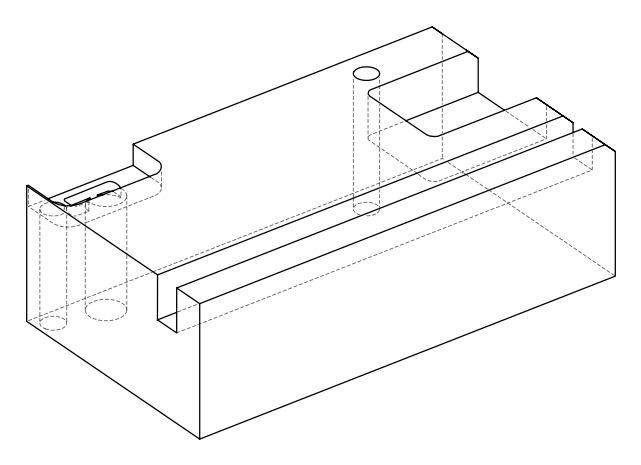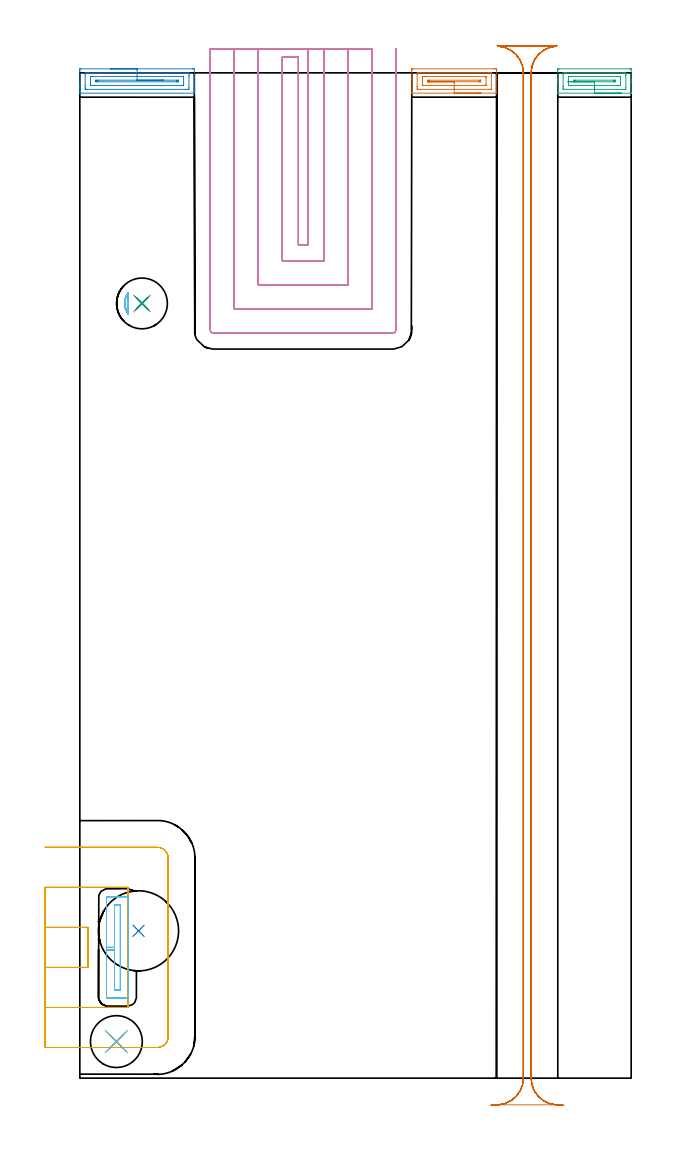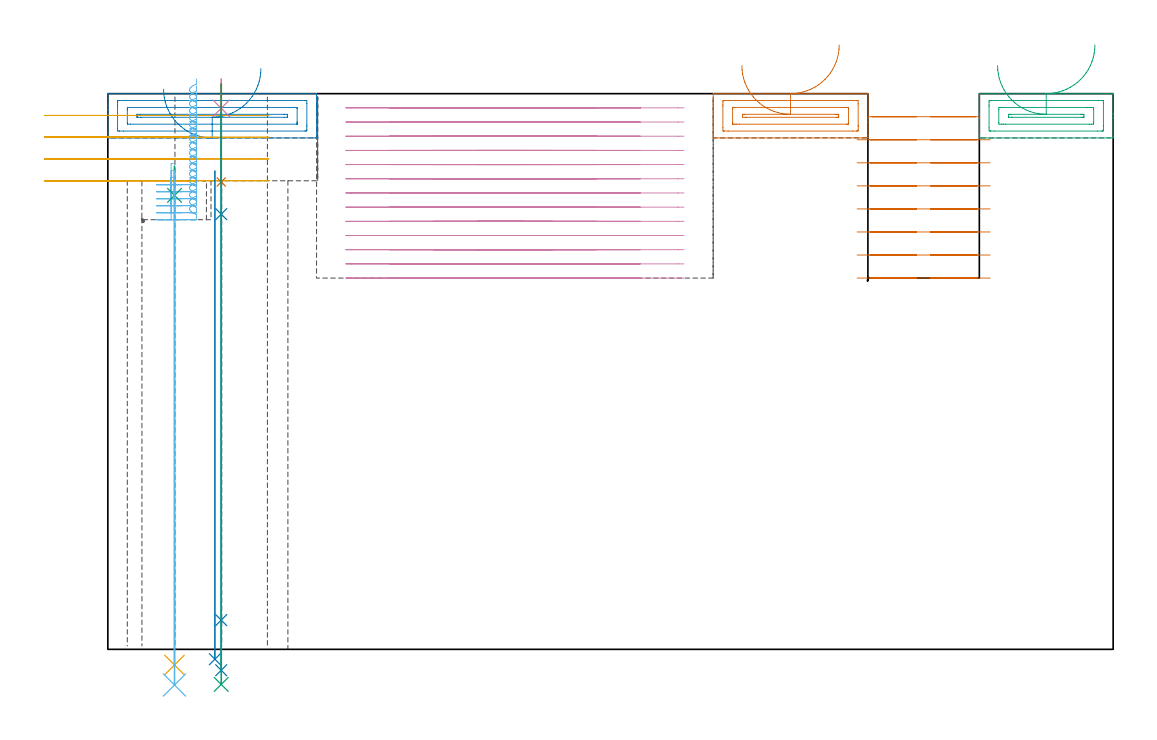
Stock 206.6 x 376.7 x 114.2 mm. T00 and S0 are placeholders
(PLAN: 15 operations, 11 tool changes, 63.4 min)
(1 AREA_MILL | FG_CHAMFER_SURFACE | UGT0205_001 | 1.19 min | 1773 mm3)
(2 AREA_MILL_1 | FG_CHAMFER_SURFACE_1 | UGT0205_001 | 1.55 min | 2005 mm3)
(3 AREA_MILL_2 | FG_CHAMFER_SURFACE_2 | UGT0205_001 | 1.06 min | 1366 mm3)
(4 MILL_SLOT | SLOT_PARTIAL_RECTANGULAR | NXT0201_011 | Follow Part, ap 3, ae 75% | 34.95 min | 318418 mm3)
(5 MILL_SLOT_1 | SLOT_PARTIAL_RECTANGULAR_1 | UGT0201_094 | Follow Part, ap 5, ae 75% | 4.15 min | 71792 mm3)
(6 MILL_SLOT_2 | SLOT_PARTIAL_RECTANGULAR_2 | UGT0201_014 | Follow Part, ap 1.5, ae 75% | 4.37 min | 7155 mm3)
(7 MILL_RECTANGULAR_SLOT | SLOT_RECTANGULAR | UGT0201_094 | Follow Part, ap 5, ae 75% | 13.62 min | 326506 mm3)
(8 INDEXABLE_INSERT_DRILL_THROUGH_HOLE_FROM_SOLID | STEP1HOLE | NXT0302_031 | 0.41 min | 65394 mm3)
(9 SPOT_DRILL | STEP1HOLE_1 | NXT0321_9005460120000 | 0.05 min | 195 mm3)
(10 SPOT_DRILL_1 | STEP1HOLE_2 | NXT0321_9005460120000 | 0.05 min | 109 mm3)
(11 DRILL_THROUGH_HOLE_INTO_CENTER | STEP1HOLE_1 | NXT0301_065 | 0.41 min | 6521 mm3)
(12 DRILL_TO_ENLARGE_THROUGH_HOLE | STEP1HOLE_1 | UGT0301_261 | 0.43 min | 21721 mm3)
(13 DRILL_BLIND_HOLE_INTO_CENTER | STEP1HOLE_2 | NXT0301_092 | 0.08 min | 1237 mm3)
(14 GUN_DRILL_THROUGH_HOLE | STEP1HOLE_2 | UGT0307_009 | 0.59 min | 10710 mm3)
(15 DRILL_TO_ENLARGE_THROUGH_HOLE_1 | STEP1HOLE_2 | UGT0301_048 | 0.5 min | 18029 mm3)
(TOOL UGT0205_001 | Chamfer Mill 20 x 3 x 45 deg. | D20 FL50 Z2)
(TOOL NXT0201_011 | ENDMILL 12mm [2P460-1200-NA 1630] | D12 FL38 Z6)
(TOOL UGT0201_094 | End mill 20 mm | D20 FL38 Z4)
(TOOL UGT0201_014 | End mill 6 mm | D6 FL24 Z4)
(TOOL NXT0302_031 | Index. Insert Drill 30mm [880-D3000L32-05] | D30 PA176 FL150 Z2)
(TOOL NXT0321_9005460120000 | NC Spot Drill, 142deg, 12mm, Carbide, Uncoated | D12 PA142 FL30 Z2)
(TOOL NXT0301_065 | Carbide Drill 9.4mm [860.1-0940-075A1-MM 2214] | D9.4 PA140 FL98 Z2)
(TOOL UGT0301_261 | Twist Drill 19.4 mm | D19.4 PA118 FL140 Z2)
(TOOL NXT0301_092 | Carbide Drill 12.1mm [860.1-1210-061A1-MM 2214] | D12.1 PA140 FL77 Z2)
(TOOL UGT0307_009 | Gun Drill 12 mm | D12 PA130 FL24 Z1)
(TOOL UGT0301_048 | Twist Drill 19 mm | D19 PA118 FL135 Z2)
(OP 1 AREA_MILL)
G17 G21 G94 G90
T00 M6
G54
G17 G0 G90 X150.3 Y369.1 S1061 M3
G43 Z124.2 H0
G94 G1 X150.262 Z123.328 F250.
X150.148 Z122.463
X149.959 Z121.612
X149.697 Z120.78
X149.363 Z119.974
X148.96 Z119.2
X148.491 Z118.464
X147.96 Z117.772
X147.371 Z117.129
X146.728 Z116.54
X146.036 Z116.008
X145.3 Z115.54
X144.526 Z115.137
X143.72 Z114.803
X142.888 Z114.541
X142.036 Z114.352
X141.172 Z114.238
X140.3 Z114.2
X124.421
X124.41 Y369.105 Z114.195
X124.4 Y369.154 Z114.145
Y374.136 Z109.164
Y374.983 Z108.311
Y377.649 Z105.647
X124.404 Y378.076 Z105.219
X124.41 Y378.191 Z105.105
X124.525 Y378.198 Z105.098
X124.862 Y378.2 Z105.1
X155.192 Y378.199 Z105.101
X155.738 Y378.196 Z105.104
X156.194 Y378.191 Z105.105
X156.197 Y378.111 Z105.184
X156.2 Y377.649 Z105.647
Y374.983 Z108.311
Y374.136 Z109.164
X156.199 Y369.151 Z114.148
X156.19 Y369.105 Z114.195
X156.179 Y369.1 Z114.2
X140.3
Y370.514 Z112.786
X127.534
X126.65 Y370.516 Z112.784
X126.626 Y370.517 Z112.783
X126.41 Y370.54 Z112.76
X126.403 Y370.764 Z112.536
X126.4 Y371.429 Z111.871
Y371.656 Z111.644
X126.401 Y376.098 Z107.202
X126.41 Y376.76 Z106.54
X126.603 Y376.783 Z106.517
X126.626 Y376.784 Z106.516
X127.483 Y376.786 Z106.514
X153.066
X153.95 Y376.784 Z106.516
X153.974 Y376.783 Z106.517
X154.19 Y376.76 Z106.54
X154.197 Y376.535 Z106.765
X154.2 Y375.871 Z107.429
Y375.644 Z107.656
X154.199 Y371.202 Z112.098
X154.19 Y370.54 Z112.76
X153.997 Y370.517 Z112.783
X153.974 Y370.516 Z112.784
X153.117 Y370.514 Z112.786
X140.3
Y371.928 Z111.372
X128.775 Y371.929 Z111.371
X128.534 Y371.932 Z111.368
X128.438 Y371.935 Z111.365
X128.41 Y371.943 Z111.357
X128.406 Y371.991 Z111.309
X128.402 Y372.096 Z111.204
X128.4 Y372.307 Z110.993
Y374.973 Z108.327
X128.402 Y375.203 Z108.097
X128.406 Y375.312 Z107.988
X128.409 Y375.361 Z107.939
X128.501 Y375.364 Z107.936
X128.889 Y375.37 Z107.93
X129.273 Y375.371 Z107.929
X129.769 Y375.372 Z107.928
X151.825 Y375.371 Z107.929
X152.066 Y375.368 Z107.932
X152.162 Y375.365 Z107.935
X152.19 Y375.357 Z107.943
X152.194 Y375.309 Z107.991
X152.198 Y375.204 Z108.096
X152.2 Y374.992 Z108.308
Y372.327 Z110.973
X152.198 Y372.097 Z111.203
X152.194 Y371.988 Z111.312
X152.191 Y371.939 Z111.361
X152.098 Y371.935 Z111.365
X151.711 Y371.93 Z111.37
X151.327 Y371.929 Z111.371
X150.831 Y371.928 Z111.372
X140.3
Y373.343 Z109.957
X130.901
X130.615 Y373.345 Z109.955
X130.473 Y373.347 Z109.953
X130.411 Y373.349 Z109.951
X130.409 Y373.399 Z109.901
X130.402 Y373.845 Z109.455
X130.407 Y373.926 Z109.374
X130.409 Y373.946 Z109.354
X130.429 Y373.95 Z109.35
X131.037 Y373.956 Z109.344
X131.173 Y373.957 Z109.343
X149.699
X149.985 Y373.955 Z109.345
X150.127 Y373.953 Z109.347
X150.189 Y373.95 Z109.35
X150.191 Y373.901 Z109.399
X150.196 Y373.457 Z109.843
X150.19 Y373.381 Z109.919
X150.181 Y373.349 Z109.951
X150.148 Y373.348 Z109.952
X149.989 Y373.345 Z109.955
X149.669 Y373.343 Z109.957
X149.563
X140.3
X139.428 Z109.995
X138.563 Z110.109
X137.712 Z110.298
X136.88 Z110.56
X136.074 Z110.894
X135.3 Z111.297
X134.564 Z111.766
X133.872 Z112.297
X133.229 Z112.886
X132.64 Z113.529
X132.108 Z114.222
X131.64 Z114.957
X131.237 Z115.731
X130.903 Z116.537
X130.641 Z117.369
X130.452 Z118.221
X130.338 Z119.086
X130.3 Z119.957
G0 Z124.2
M5
M2
(OP 2 AREA_MILL_1)
G17 G21 G94 G90
T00 M6
G54
G17 G0 G90 X11.45 Y378.2 S1061 M3
G43 Z124.2 H0
Z115.1
G94 G1 X11.488 Z114.228 F250.
X11.602 Z113.364
X11.791 Z112.512
X12.053 Z111.68
X12.387 Z110.874
X12.79 Z110.1
X13.258 Z109.364
X13.79 Z108.672
X14.379 Z108.029
X15.022 Z107.44
X15.714 Z106.909
X16.45 Z106.44
X17.224 Z106.037
X18.03 Z105.703
X18.862 Z105.441
X19.714 Z105.252
X20.578 Z105.138
X21.45 Z105.1
X42.342
X42.684 Y378.195 Z105.102
X42.89 Y378.191 Z105.105
X42.9 Y377.98 Z105.317
Y373.206 Z110.088
Y372.543 Z110.754
Y372.317 Z110.98
Y371.655 Z111.642
Y371.429 Z111.868
Y370.976 Z112.323
Y370.104 Z113.195
Y369.38 Z113.918
Y369.127 Z114.164
X42.891 Y369.103 Z114.189
X42.787 Y369.1 Z114.2
X0.113
X0.01 Y369.103 Z114.189
X0.008 Y369.125 Z114.167
X0. Y369.38 Z113.918
Y370.104 Z113.195
Y370.976 Z112.323
Y371.429 Z111.868
Y371.655 Z111.643
Y372.317 Z110.98
Y372.543 Z110.754
Y373.206 Z110.088
Y377.091 Z106.205
X0.003 Y377.649 Z105.648
X0.007 Y378.191 Z105.105
X0.012 Y378.194 Z105.103
X0.558 Y378.2 Z105.1
X21.45
Y376.786 Z106.514
X40.539 Y376.785 Z106.515
X40.564 Y376.784 Z106.516
X40.89 Y376.76 Z106.54
X40.898 Y376.427 Z106.873
X40.9 Y375.871 Z107.429
Y375.536 Z107.764
X40.899 Y371.094 Z112.206
X40.89 Y370.54 Z112.76
X40.588 Y370.516 Z112.784
X40.564 Y370.515 Z112.785
X39.701 Y370.514 Z112.786
X2.361 Y370.515 Z112.785
X2.336 Y370.516 Z112.784
X2.01 Y370.54 Z112.76
X2.002 Y370.873 Z112.427
X2. Y371.429 Z111.871
Y371.764 Z111.536
X2.001 Y376.206 Z107.094
X2.01 Y376.76 Z106.54
X2.312 Y376.784 Z106.516
X2.336 Y376.785 Z106.515
X3.199 Y376.786 Z106.514
X21.45
Y375.372 Z107.929
X38.842 Y375.371
X38.875 Y375.368 Z107.932
X38.886 Y375.366 Z107.934
X38.891 Y375.324 Z107.976
X38.899 Y375.097 Z108.203
X38.9 Y374.983 Z108.317
Y374.869 Z108.431
X38.899 Y372.204 Z111.096
X38.891 Y372.09 Z111.21
X38.874 Y371.935 Z111.365
X38.786 Y371.933 Z111.367
X38.285 Y371.929 Z111.371
X4.058
X4.025 Y371.932 Z111.368
X4.014 Y371.934 Z111.366
X4.009 Y371.976 Z111.324
X4.001 Y372.203 Z111.097
X4. Y372.317 Z110.983
Y372.431 Z110.869
X4.001 Y375.096 Z108.204
X4.009 Y375.21 Z108.09
X4.026 Y375.365 Z107.935
X4.114 Y375.367 Z107.933
X4.615 Y375.371 Z107.929
X21.45 Y375.372
Y373.957 Z109.343
X36.257
X36.87 Y373.952 Z109.348
X36.885 Y373.951 Z109.349
X36.89 Y373.942 Z109.358
X36.895 Y373.902 Z109.398
X36.898 Y373.818 Z109.482
X36.899 Y373.65 Z109.65
X36.898 Y373.482 Z109.818
X36.895 Y373.398 Z109.902
X36.89 Y373.358 Z109.942
X36.885 Y373.349 Z109.951
X36.866 Y373.347 Z109.953
X36.256 Y373.343 Z109.957
X36.119
X6.643
X6.03 Y373.348 Z109.952
X6.015 Y373.349 Z109.951
X6.01 Y373.358 Z109.942
X6.005 Y373.398 Z109.902
X6.002 Y373.482 Z109.818
X6.001 Y373.65 Z109.65
X6.002 Y373.818 Z109.482
X6.005 Y373.902 Z109.398
X6.01 Y373.942 Z109.358
X6.015 Y373.951 Z109.349
X6.033 Y373.953 Z109.347
X6.166 Y373.955 Z109.345
X6.781 Y373.957 Z109.343
X6.918
X21.45
X22.322 Z109.381
X23.186 Z109.495
X24.038 Z109.683
X24.87 Z109.946
X25.676 Z110.28
X26.45 Z110.682
X27.186 Z111.151
X27.878 Z111.682
X28.521 Z112.272
X29.11 Z112.915
X29.642 Z113.607
X30.11 Z114.343
X30.513 Z115.116
X30.847 Z115.922
X31.109 Z116.754
X31.298 Z117.606
X31.412 Z118.471
X31.45 Z119.343
G0 Z124.2
M5
M2
(OP 3 AREA_MILL_2)
G17 G21 G94 G90
T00 M6
G54
G17 G0 G90 X202.85 Y369.1 S1061 M3
G43 Z124.2 H0
G94 G1 X202.812 Z123.328 F250.
X202.698 Z122.463
X202.509 Z121.612
X202.247 Z120.78
X201.913 Z119.974
X201.51 Z119.2
X201.042 Z118.464
X200.51 Z117.772
X199.921 Z117.129
X199.278 Z116.539
X198.586 Z116.008
X197.85 Z115.54
X197.076 Z115.137
X196.27 Z114.803
X195.438 Z114.541
X194.586 Z114.352
X193.722 Z114.238
X192.85 Z114.2
X179.146
X179.109 Y369.105 Z114.191
X179.106 Y369.11 Z114.186
X179.1 Y369.215 Z114.083
Y373.299 Z110.
Y374.094 Z109.199
Y377.649 Z105.647
X179.103 Y378.049 Z105.246
X179.11 Y378.191 Z105.105
X179.251 Y378.198 Z105.099
X179.588 Y378.2 Z105.1
X206.111
X206.452 Y378.195 Z105.102
X206.59 Y378.191 Z105.105
X206.6 Y378.046 Z105.249
Y374.094 Z109.199
Y373.299 Z110.
Y373.206 Z110.093
Y369.216 Z114.083
Y369.111 Z114.184
X206.592 Y369.105 Z114.191
X206.554 Y369.1 Z114.2
X192.85
Y370.514 Z112.786
X182.266
X181.381 Y370.516 Z112.784
X181.357 Y370.517 Z112.783
X181.11 Y370.54 Z112.76
X181.103 Y370.795 Z112.505
X181.1 Y371.429 Z111.871
Y371.686 Z111.614
X181.101 Y376.128 Z107.172
X181.11 Y376.76 Z106.54
X181.334 Y376.783 Z106.517
X181.357 Y376.784 Z106.516
X182.215 Y376.786 Z106.514
X203.434
X204.319 Y376.784 Z106.516
X204.343 Y376.783 Z106.517
X204.59 Y376.76 Z106.54
X204.597 Y376.505 Z106.795
X204.6 Y375.871 Z107.429
Y375.613 Z107.687
X204.599 Y371.172 Z112.128
X204.59 Y370.54 Z112.76
X204.366 Y370.517 Z112.783
X204.343 Y370.516 Z112.784
X203.485 Y370.514 Z112.786
X192.85
Y371.929 Z111.371
X184.009
X183.509 Y371.931 Z111.369
X183.125 Y371.936 Z111.364
X183.101 Y372.317 Z110.983
X183.1 Y372.342 Z110.958
X183.101 Y375.007 Z108.293
X183.125 Y375.364 Z107.936
X183.624 Y375.37 Z107.93
X184.009 Y375.371 Z107.929
X184.506 Y375.372 Z107.928
X201.691 Y375.371 Z107.929
X202.191 Y375.369 Z107.931
X202.575 Y375.364 Z107.936
X202.599 Y374.983 Z108.317
X202.6 Y374.958 Z108.342
X202.599 Y372.293 Z111.007
X202.575 Y371.936 Z111.364
X202.076 Y371.93 Z111.37
X201.691 Y371.929 Z111.371
X201.194
X192.85
Y373.343 Z109.957
X185.641
X185.347 Y373.344 Z109.956
X185.2 Y373.347 Z109.953
X185.129 Y373.35 Z109.95
X185.11 Y373.357 Z109.943
X185.108 Y373.383 Z109.917
X185.105 Y373.881 Z109.419
X185.109 Y373.947 Z109.353
X185.166 Y373.95 Z109.35
X185.777 Y373.956 Z109.344
X185.914 Y373.957 Z109.343
X200.059
X200.353 Y373.956 Z109.344
X200.5 Y373.953 Z109.347
X200.571 Y373.95 Z109.35
X200.59 Y373.943 Z109.357
X200.591 Y373.917 Z109.383
Y373.423 Z109.877
X200.582 Y373.35 Z109.95
X200.512 Y373.347 Z109.953
X200.355 Y373.345 Z109.955
X200.039 Y373.343 Z109.957
X199.923
X192.85
X191.978 Z109.995
X191.113 Z110.109
X190.262 Z110.298
X189.43 Z110.56
X188.624 Z110.894
X187.85 Z111.297
X187.114 Z111.766
X186.422 Z112.297
X185.779 Z112.886
X185.19 Z113.529
X184.658 Z114.222
X184.19 Z114.957
X183.787 Z115.731
X183.453 Z116.537
X183.191 Z117.369
X183.002 Z118.221
X182.888 Z119.086
X182.85 Z119.957
G0 Z124.2
M5
M2
(OP 4 MILL_SLOT)
G17 G21 G94 G90
T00 M6
G54
G17 G0 G90 X85.418 Y385.7 S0 M3
G43 Z124.2 H1
Z111.285
G94 G1 X85.401 Y382.7 F250.
X85.4 Y382.503 F500.
Y312.2
X81.9
Y382.496
X81.899 Y382.7
X75.899
G2 X75.9 Y382.496 R27.
G1 Y306.2
X91.4
Y382.503
X91.401 Y382.7
X91.423 Y385.7 F250.
X66.865
X66.899 Y382.7
G2 X66.9 Y382.496 R18. F500.
G1 Y297.2
X100.4
Y382.503
X100.401 Y382.7
X100.434 Y385.7 F250.
X57.83 Y385.699
X57.898 Y382.7
G2 X57.9 Y382.496 R9. F500.
G1 Y288.2
X109.4
Y382.503
X109.402 Y382.7
X109.468 Y385.699 F250.
X48.9 Y385.496
Y382.496
Y280.4 F500.
G3 X50.1 Y279.2 R1.2
G1 X117.2
G3 X118.4 Y280.4 R1.2
G1 Y382.503
Y385.503 F250.
G0 X85.4 Y385.7 Z108.369
G1 Y382.7
Y312.2 F500.
X81.9
Y382.7
X75.9
Y306.2
X91.4
Y382.7
Y385.7 F250.
X66.9
Y382.7
Y297.2 F500.
X100.4
Y382.7
Y385.7 F250.
X57.9
Y382.7
Y288.2 F500.
X109.4
Y382.7
Y385.7 F250.
X48.9
Y382.7
Y280.4 F500.
G3 X50.1 Y279.2 R1.2
G1 X117.2
G3 X118.4 Y280.4 R1.2
G1 Y382.7
Y385.7 F250.
G0 X85.4 Z105.454
G1 Y382.7
Y312.2 F500.
X81.9
Y382.7
X75.9
Y306.2
X91.4
Y382.7
Y385.7 F250.
X66.9
Y382.7
Y297.2 F500.
X100.4
Y382.7
Y385.7 F250.
X57.9
Y382.7
Y288.2 F500.
X109.4
Y382.7
Y385.7 F250.
X48.9
Y382.7
Y280.4 F500.
G3 X50.1 Y279.2 R1.2
G1 X117.2
G3 X118.4 Y280.4 R1.2
G1 Y382.7
Y385.7 F250.
G0 X85.4 Z102.538
G1 Y382.7
Y312.2 F500.
X81.9
Y382.7
X75.9
Y306.2
X91.4
Y382.7
Y385.7 F250.
X66.9
Y382.7
Y297.2 F500.
X100.4
Y382.7
Y385.7 F250.
X57.9
Y382.7
Y288.2 F500.
X109.4
Y382.7
Y385.7 F250.
X48.9
Y382.7
Y280.4 F500.
G3 X50.1 Y279.2 R1.2
G1 X117.2
G3 X118.4 Y280.4 R1.2
G1 Y382.7
Y385.7 F250.
G0 X85.4 Z99.623
G1 Y382.7
Y312.2 F500.
X81.9
Y382.7
X75.9
Y306.2
X91.4
Y382.7
Y385.7 F250.
X66.9
Y382.7
Y297.2 F500.
X100.4
Y382.7
Y385.7 F250.
X57.9
Y382.7
Y288.2 F500.
X109.4
Y382.7
Y385.7 F250.
X48.9
Y382.7
Y280.4 F500.
G3 X50.1 Y279.2 R1.2
G1 X117.2
G3 X118.4 Y280.4 R1.2
G1 Y382.7
Y385.7 F250.
G0 X85.4 Z96.708
G1 Y382.7
Y312.2 F500.
X81.9
Y382.7
X75.9
Y306.2
X91.4
Y382.7
Y385.7 F250.
X66.9
Y382.7
Y297.2 F500.
X100.4
Y382.7
Y385.7 F250.
X57.9
Y382.7
Y288.2 F500.
X109.4
Y382.7
Y385.7 F250.
X48.9
Y382.7
Y280.4 F500.
G3 X50.1 Y279.2 R1.2
G1 X117.2
G3 X118.4 Y280.4 R1.2
G1 Y382.7
Y385.7 F250.
G0 X85.4 Z93.792
G1 Y382.7
Y312.2 F500.
X81.9
Y382.7
X75.9
Y306.2
X91.4
Y382.7
Y385.7 F250.
X66.9
Y382.7
Y297.2 F500.
X100.4
Y382.7
Y385.7 F250.
X57.9
Y382.7
Y288.2 F500.
X109.4
Y382.7
Y385.7 F250.
X48.9
Y382.7
Y280.4 F500.
G3 X50.1 Y279.2 R1.2
G1 X117.2
G3 X118.4 Y280.4 R1.2
G1 Y382.7
Y385.7 F250.
G0 X85.4 Z90.877
G1 Y382.7
Y312.2 F500.
X81.9
Y382.7
X75.9
Y306.2
X91.4
Y382.7
Y385.7 F250.
X66.9
Y382.7
Y297.2 F500.
X100.4
Y382.7
Y385.7 F250.
X57.9
Y382.7
Y288.2 F500.
X109.4
Y382.7
Y385.7 F250.
X48.9
Y382.7
Y280.4 F500.
G3 X50.1 Y279.2 R1.2
G1 X117.2
G3 X118.4 Y280.4 R1.2
G1 Y382.7
Y385.7 F250.
G0 X85.4 Z87.962
G1 Y382.7
Y312.2 F500.
X81.9
Y382.7
X75.9
Y306.2
X91.4
Y382.7
Y385.7 F250.
X66.9
Y382.7
Y297.2 F500.
X100.4
Y382.7
Y385.7 F250.
X57.9
Y382.7
Y288.2 F500.
X109.4
Y382.7
Y385.7 F250.
X48.9
Y382.7
Y280.4 F500.
G3 X50.1 Y279.2 R1.2
G1 X117.2
G3 X118.4 Y280.4 R1.2
G1 Y382.7
Y385.7 F250.
G0 X85.4 Z85.046
G1 Y382.7
Y312.2 F500.
X81.9
Y382.7
X75.9
Y306.2
X91.4
Y382.7
Y385.7 F250.
X66.9
Y382.7
Y297.2 F500.
X100.4
Y382.7
Y385.7 F250.
X57.9
Y382.7
Y288.2 F500.
X109.4
Y382.7
Y385.7 F250.
X48.9
Y382.7
Y280.4 F500.
G3 X50.1 Y279.2 R1.2
G1 X117.2
G3 X118.4 Y280.4 R1.2
G1 Y382.7
Y385.7 F250.
G0 X85.4 Z82.131
G1 Y382.7
Y312.2 F500.
X81.9
Y382.7
X75.9
Y306.2
X91.4
Y382.7
Y385.7 F250.
X66.9
Y382.7
Y297.2 F500.
X100.4
Y382.7
Y385.7 F250.
X57.9
Y382.7
Y288.2 F500.
X109.4
Y382.7
Y385.7 F250.
X48.9
Y382.7
Y280.4 F500.
G3 X50.1 Y279.2 R1.2
G1 X117.2
G3 X118.4 Y280.4 R1.2
G1 Y382.7
Y385.7 F250.
G0 X85.4 Z79.215
G1 Y382.7
Y312.2 F500.
X81.9
Y382.7
X75.9
Y306.2
X91.4
Y382.7
Y385.7 F250.
X66.9
Y382.7
Y297.2 F500.
X100.4
Y382.7
Y385.7 F250.
X57.9
Y382.7
Y288.2 F500.
X109.4
Y382.7
Y385.7 F250.
X48.9
Y382.7
Y280.4 F500.
G3 X50.1 Y279.2 R1.2
G1 X117.2
G3 X118.4 Y280.4 R1.2
G1 Y382.7
Y385.7 F250.
G0 X85.4 Z76.3
G1 Y382.7
Y312.2 F500.
X81.9
Y382.7
X75.9
Y306.2
X91.4
Y382.7
Y385.7 F250.
X66.9
Y382.7
Y297.2 F500.
X100.4
Y382.7
Y385.7 F250.
X57.9
Y382.7
Y288.2 F500.
X109.4
Y382.7
Y385.7 F250.
X48.9
Y382.7
Y280.4 F500.
G3 X50.1 Y279.2 R1.2
G1 X117.2
G3 X118.4 Y280.4 R1.2
G1 Y382.7
Y385.7 F250.
G0 Z124.2
M5
M2
(OP 5 MILL_SLOT_1)
G17 G21 G94 G90
T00 M6
G54
G17 G0 G90 X-13. Y41.5 S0 M3
G43 Z124.2 H0
Z109.725
G94 G1 X-10. F250.
X3.1 F500.
Y56.5
X-10.
X-13. F250.
Y26.5
X-10.
X18.1 F500.
Y71.5
X-10.
X-13. F250.
Y11.5
X-10.
X29.1 F500.
G3 X33.1 Y15.5 R4.
G1 Y82.5
G3 X29.1 Y86.5 R4.
G1 X-10.
X-13. F250.
G0 Y41.5 Z105.25
G1 X-10.
X3.1 F500.
Y56.5
X-10.
X-13. F250.
Y26.5
X-10.
X18.1 F500.
Y71.5
X-10.
X-13. F250.
Y11.5
X-10.
X29.1 F500.
G3 X33.1 Y15.5 R4.
G1 Y82.5
G3 X29.1 Y86.5 R4.
G1 X-10.
X-13. F250.
G0 Y41.5 Z100.775
G1 X-10.
X3.1 F500.
Y56.5
X-10.
X-13. F250.
Y26.5
X-10.
X18.1 F500.
Y71.5
X-10.
X-13. F250.
Y11.5
X-10.
X29.1 F500.
G3 X33.1 Y15.5 R4.
G1 Y82.5
G3 X29.1 Y86.5 R4.
G1 X-10.
X-13. F250.
G0 Y41.5 Z96.3
G1 X-10.
X3.1 F500.
Y56.5
X-10.
X-13. F250.
Y26.5
X-10.
X18.1 F500.
Y71.5
X-10.
X-13. F250.
Y11.5
X-10.
X29.1 F500.
G3 X33.1 Y15.5 R4.
G1 Y82.5
G3 X29.1 Y86.5 R4.
G1 X-10.
X-13. F250.
G0 Z124.2
M5
M2
(OP 6 MILL_SLOT_2)
G17 G21 G94 G90
T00 M6
G54
G17 G0 G90 X18.2 Y290.494 S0 M3
G43 Z124.2 H0
Z117.2
G94 G1 Y294.33 Z116.172 F250.
X17.976 Y294.047 Z116.075
X17.507 Y293.27 Z115.832
X17.151 Y292.436 Z115.589
X16.913 Y291.561 Z115.346
X16.8 Y290.661 Z115.103
Y290.3 Z115.006
Y289.939 Z114.91
X16.913 Y289.039 Z114.667
X17.151 Y288.164 Z114.424
X17.507 Y287.33 Z114.181
X17.976 Y286.553 Z113.937
X18.2 Y286.27 Z113.841
Y290.3 Z112.761
Y294.33 F500.
G3 X18.2 Y286.27 R6.5
G1 Y290.3
Y291.3
G0 Y290.494 Z115.761
G1 Y294.33 Z114.733 F250.
X17.976 Y294.047 Z114.636
X17.507 Y293.27 Z114.393
X17.151 Y292.436 Z114.15
X16.913 Y291.561 Z113.907
X16.8 Y290.661 Z113.664
Y289.939 Z113.471
X16.913 Y289.039 Z113.228
X17.151 Y288.164 Z112.985
X17.507 Y287.33 Z112.742
X17.976 Y286.553 Z112.499
X18.2 Y286.27 Z112.402
Y290.3 Z111.322
Y294.33 F500.
G3 X18.2 Y286.27 R6.5
G1 Y290.3
Y291.3
G0 Y290.494 Z114.322
G1 Y294.33 Z113.294 F250.
X17.976 Y294.047 Z113.198
X17.507 Y293.27 Z112.955
X17.151 Y292.436 Z112.711
X16.913 Y291.561 Z112.468
X16.8 Y290.661 Z112.225
Y289.939 Z112.032
X16.913 Y289.039 Z111.789
X17.151 Y288.164 Z111.546
X17.507 Y287.33 Z111.303
X17.976 Y286.553 Z111.06
X18.2 Y286.27 Z110.963
Y290.3 Z109.883
Y294.33 F500.
G3 X18.2 Y286.27 R6.5
G1 Y290.3
Y291.3
G0 Y290.494 Z112.883
G1 Y294.33 Z111.855 F250.
X17.976 Y294.047 Z111.759
X17.507 Y293.27 Z111.516
X17.151 Y292.436 Z111.273
X16.913 Y291.561 Z111.029
X16.8 Y290.661 Z110.786
Y289.939 Z110.593
X16.913 Y289.039 Z110.35
X17.151 Y288.164 Z110.107
X17.507 Y287.33 Z109.864
X17.976 Y286.553 Z109.621
X18.2 Y286.27 Z109.524
Y290.3 Z108.444
Y294.33 F500.
G3 X18.2 Y286.27 R6.5
G1 Y290.3
Y291.3
G0 Y290.494 Z111.444
G1 Y294.33 Z110.416 F250.
X17.976 Y294.047 Z110.32
X17.507 Y293.27 Z110.077
X17.151 Y292.436 Z109.834
X16.913 Y291.561 Z109.591
X16.8 Y290.661 Z109.348
Y290.3 Z109.251
Y289.939 Z109.154
X16.913 Y289.039 Z108.911
X17.151 Y288.164 Z108.668
X17.507 Y287.33 Z108.425
X17.976 Y286.553 Z108.182
X18.2 Y286.27 Z108.085
Y290.3 Z107.005
Y294.33 F500.
G3 X18.2 Y286.27 R6.5
G1 Y290.3
Y291.3
G0 Y290.494 Z110.005
G1 Y294.33 Z108.978 F250.
X17.976 Y294.047 Z108.881
X17.507 Y293.27 Z108.638
X17.151 Y292.436 Z108.395
X16.913 Y291.561 Z108.152
X16.8 Y290.661 Z107.909
Y290.3 Z107.812
Y289.939 Z107.715
X16.913 Y289.039 Z107.472
X17.151 Y288.164 Z107.229
X17.507 Y287.33 Z106.986
X17.976 Y286.553 Z106.743
X18.2 Y286.27 Z106.646
Y290.3 Z105.567
Y294.33 F500.
G3 X18.2 Y286.27 R6.5
G1 Y290.3
Y291.3
G0 Y290.494 Z108.567
G1 Y294.33 Z107.539 F250.
X17.976 Y294.047 Z107.442
X17.507 Y293.27 Z107.199
X17.151 Y292.436 Z106.956
X16.913 Y291.561 Z106.713
X16.8 Y290.661 Z106.47
Y290.3 Z106.373
Y289.939 Z106.276
X16.913 Y289.039 Z106.033
X17.151 Y288.164 Z105.79
X17.507 Y287.33 Z105.547
X17.976 Y286.553 Z105.304
X18.2 Y286.27 Z105.208
Y290.3 Z104.128
Y294.33 F500.
G3 X18.2 Y286.27 R6.5
G1 Y290.3
Y291.3
G0 Y290.494 Z107.128
G1 Y294.33 Z106.1 F250.
X17.976 Y294.047 Z106.003
X17.507 Y293.27 Z105.76
X17.151 Y292.436 Z105.517
X16.913 Y291.561 Z105.274
X16.8 Y290.661 Z105.031
Y290.3 Z104.934
Y289.939 Z104.838
X16.913 Y289.039 Z104.595
X17.151 Y288.164 Z104.351
X17.507 Y287.33 Z104.108
X17.976 Y286.553 Z103.865
X18.2 Y286.27 Z103.769
Y290.3 Z102.689
Y294.33 F500.
G3 X18.2 Y286.27 R6.5
G1 Y290.3
Y291.3
G0 Y290.494 Z105.689
G1 Y294.33 Z104.661 F250.
X17.976 Y294.047 Z104.564
X17.507 Y293.27 Z104.321
X17.151 Y292.436 Z104.078
X16.913 Y291.561 Z103.835
X16.8 Y290.661 Z103.592
Y290.3 Z103.495
Y289.939 Z103.399
X16.913 Y289.039 Z103.156
X17.151 Y288.164 Z102.913
X17.507 Y287.33 Z102.669
X17.976 Y286.553 Z102.426
X18.2 Y286.27 Z102.33
Y290.3 Z101.25
Y294.33 F500.
G3 X18.2 Y286.27 R6.5
G1 Y290.3
Y291.3
G0 Y290.494 Z104.25
G1 Y294.33 Z103.222 F250.
X17.976 Y294.047 Z103.125
X17.507 Y293.27 Z102.882
X17.151 Y292.436 Z102.639
X16.913 Y291.561 Z102.396
X16.8 Y290.661 Z102.153
Y290.3 Z102.056
Y289.939 Z101.96
X16.913 Y289.039 Z101.717
X17.151 Y288.164 Z101.474
X17.507 Y287.33 Z101.231
X17.976 Y286.553 Z100.988
X18.2 Y286.27 Z100.891
Y290.3 Z99.811
Y294.33 F500.
G3 X18.2 Y286.27 R6.5
G1 Y290.3
Y291.3
G0 Y290.494 Z102.811
G1 Y294.33 Z101.783 F250.
X17.976 Y294.047 Z101.687
X17.507 Y293.27 Z101.443
X17.151 Y292.436 Z101.2
X16.913 Y291.561 Z100.957
X16.8 Y290.661 Z100.714
Y290.3 Z100.618
Y289.939 Z100.521
X16.913 Y289.039 Z100.278
X17.151 Y288.164 Z100.035
X17.507 Y287.33 Z99.792
X17.976 Y286.553 Z99.549
X18.2 Y286.27 Z99.452
Y290.3 Z98.372
Y294.33 F500.
G3 X18.2 Y286.27 R6.5
G1 Y290.3
Y291.3
G0 Y290.494 Z101.372
G1 Y294.33 Z100.344 F250.
X17.976 Y294.047 Z100.248
X17.507 Y293.27 Z100.005
X17.151 Y292.436 Z99.762
X16.913 Y291.561 Z99.518
X16.8 Y290.661 Z99.275
Y290.3 Z99.179
Y289.939 Z99.082
X16.913 Y289.039 Z98.839
X17.151 Y288.164 Z98.596
X17.507 Y287.33 Z98.353
X17.976 Y286.553 Z98.11
X18.2 Y286.27 Z98.013
Y290.3 Z96.933
Y294.33 F500.
G3 X18.2 Y286.27 R6.5
G1 Y290.3
Y291.3
G0 Y290.494 Z99.933
G1 Y294.33 Z98.905 F250.
X17.976 Y294.047 Z98.809
X17.507 Y293.27 Z98.566
X17.151 Y292.436 Z98.323
X16.913 Y291.561 Z98.08
X16.8 Y290.661 Z97.836
Y290.3 Z97.74
Y289.939 Z97.643
X16.913 Y289.039 Z97.4
X17.151 Y288.164 Z97.157
X17.507 Y287.33 Z96.914
X17.976 Y286.553 Z96.671
X18.2 Y286.27 Z96.574
Y290.3 Z95.494
Y294.33 F500.
G3 X18.2 Y286.27 R6.5
G1 Y290.3
Y291.3
G0 Y290.494 Z98.494
G1 Y294.33 Z97.467 F250.
X17.976 Y294.047 Z97.37
X17.507 Y293.27 Z97.127
X17.151 Y292.436 Z96.884
X16.913 Y291.561 Z96.641
X16.8 Y290.661 Z96.398
Y289.939 Z96.204
X16.913 Y289.039 Z95.961
X17.151 Y288.164 Z95.718
X17.507 Y287.33 Z95.475
X17.976 Y286.553 Z95.232
X18.2 Y286.27 Z95.135
Y290.3 Z94.056
Y294.33 F500.
G3 X18.2 Y286.27 R6.5
G1 Y290.3
Y291.3
G0 Y290.494 Z97.056
G1 Y294.33 Z96.028 F250.
X17.976 Y294.047 Z95.931
X17.507 Y293.27 Z95.688
X17.151 Y292.436 Z95.445
X16.913 Y291.561 Z95.202
X16.8 Y290.661 Z94.959
Y289.939 Z94.765
X16.913 Y289.039 Z94.522
X17.151 Y288.164 Z94.279
X17.507 Y287.33 Z94.036
X17.976 Y286.553 Z93.793
X18.2 Y286.27 Z93.696
Y290.3 Z92.617
Y294.33 F500.
G3 X18.2 Y286.27 R6.5
G1 Y290.3
Y291.3
G0 Y290.494 Z95.617
G1 Y294.33 Z94.589 F250.
X17.976 Y294.047 Z94.492
X17.507 Y293.27 Z94.249
X17.151 Y292.436 Z94.006
X16.913 Y291.561 Z93.763
X16.8 Y290.661 Z93.52
Y289.939 Z93.327
X16.913 Y289.039 Z93.083
X17.151 Y288.164 Z92.84
X17.507 Y287.33 Z92.597
X17.976 Y286.553 Z92.354
X18.2 Y286.27 Z92.258
Y290.3 Z91.178
Y294.33 F500.
G3 X18.2 Y286.27 R6.5
G1 Y290.3
Y291.3
G0 Y290.494 Z94.178
G1 Y294.33 Z93.15 F250.
X17.976 Y294.047 Z93.053
X17.507 Y293.27 Z92.81
X17.151 Y292.436 Z92.567
X16.913 Y291.561 Z92.324
X16.8 Y290.661 Z92.081
Y289.939 Z91.888
X16.913 Y289.039 Z91.645
X17.151 Y288.164 Z91.401
X17.507 Y287.33 Z91.158
X17.976 Y286.553 Z90.915
X18.2 Y286.27 Z90.819
Y290.3 Z89.739
Y294.33 F500.
G3 X18.2 Y286.27 R6.5
G1 Y290.3
Y291.3
G0 Y290.494 Z92.739
G1 Y294.33 Z91.711 F250.
X17.976 Y294.047 Z91.614
X17.507 Y293.27 Z91.371
X17.151 Y292.436 Z91.128
X16.913 Y291.561 Z90.885
X16.8 Y290.661 Z90.642
Y289.939 Z90.449
X16.913 Y289.039 Z90.206
X17.151 Y288.164 Z89.963
X17.507 Y287.33 Z89.72
X17.976 Y286.553 Z89.476
X18.2 Y286.27 Z89.38
Y290.3 Z88.3
Y294.33 F500.
G3 X18.2 Y286.27 R6.5
G1 Y290.3
Y291.3
G0 Z124.2
X13.566 Y65.
Z99.933
G1 X13. Z99.782 F250.
Y49. Z95.494
Y33. F500.
X15.2
Y65.
X13.
Y49.
X10.
Y30.4
G3 X10.4 Y30. R0.4
G1 X17.8
G3 X18.2 Y30.4 R0.4
G1 Y67.78
X18.073 Y67.892
G3 X17.8 Y68. R0.4
G1 X10.4
G3 X10. Y67.6 R0.4
G1 Y49.
Y48.
X13. F250.
G0 X13.566 Y65. Z98.494
G1 X13. Z98.343
Y49. Z94.056
Y33. F500.
X15.2
Y65.
X13.
Y49.
X10.
Y30.4
G3 X10.4 Y30. R0.4
G1 X17.8
G3 X18.2 Y30.4 R0.4
G1 Y67.78
X18.073 Y67.892
G3 X17.8 Y68. R0.4
G1 X10.4
G3 X10. Y67.6 R0.4
G1 Y49.
Y48.
X13. F250.
G0 X13.566 Y65. Z97.056
G1 X13. Z96.904
Y49. Z92.617
Y33. F500.
X15.2
Y65.
X13.
Y49.
X10.
Y30.4
G3 X10.4 Y30. R0.4
G1 X17.8
G3 X18.2 Y30.4 R0.4
G1 Y67.78
X18.073 Y67.892
G3 X17.8 Y68. R0.4
G1 X10.4
G3 X10. Y67.6 R0.4
G1 Y49.
Y48.
X13. F250.
G0 X13.566 Y65. Z95.617
G1 X13. Z95.465
Y49. Z91.178
Y33. F500.
X15.2
Y65.
X13.
Y49.
X10.
Y30.4
G3 X10.4 Y30. R0.4
G1 X17.8
G3 X18.2 Y30.4 R0.4
G1 Y67.78
X18.073 Y67.892
G3 X17.8 Y68. R0.4
G1 X10.4
G3 X10. Y67.6 R0.4
G1 Y49.
Y48.
X13. F250.
G0 X13.566 Y65. Z94.178
G1 X13. Z94.026
Y49. Z89.739
Y33. F500.
X15.2
Y65.
X13.
Y49.
X10.
Y30.4
G3 X10.4 Y30. R0.4
G1 X17.8
G3 X18.2 Y30.4 R0.4
G1 Y67.78
X18.073 Y67.892
G3 X17.8 Y68. R0.4
G1 X10.4
G3 X10. Y67.6 R0.4
G1 Y49.
Y48.
X13. F250.
G0 X13.566 Y65. Z92.739
G1 X13. Z92.587
Y49. Z88.3
Y33. F500.
X15.2
Y65.
X13.
Y49.
X10.
Y30.4
G3 X10.4 Y30. R0.4
G1 X17.8
G3 X18.2 Y30.4 R0.4
G1 Y67.78
X18.073 Y67.892
G3 X17.8 Y68. R0.4
G1 X10.4
G3 X10. Y67.6 R0.4
G1 Y49.
Y48.
X13. F250.
G0 Z124.2
M5
M2
(OP 7 MILL_RECTANGULAR_SLOT)
G17 G21 G94 G90
T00 M6
G54
G17 G0 G90 X156.219 Y387.14 S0 M3
G43 Z124.2 H0
Z109.462
G94 G1 X159.091 Y386.273 F250.
G2 X166.2 Y376.7 R10. F500.
G1 Y0.
G2 X156.974 Y-9.97 R10.
G1 Y-10.
X178.326
Y-9.97
G2 X169.1 Y0. R10.
G1 Y376.7
G2 X176.203 Y386.271 R10.
G1 X179.074 Y387.14 F250.
G0 Z124.2
X181.317 Y-10.202
Z104.725
G1 X178.326 Y-9.97
G2 X169.1 Y0. R10. F500.
G1 Y376.7
G2 X178.653 Y386.69 R10.
G1 Y386.7
X156.647
Y386.69
G2 X166.2 Y376.7 R10.
G1 Y0.
G2 X156.974 Y-9.97 R10.
G1 X153.983 Y-10.202 F250.
G0 X181.317 Z99.987
G1 X178.326 Y-9.97
G2 X169.1 Y0. R10. F500.
G1 Y376.7
G2 X178.653 Y386.69 R10.
G1 Y386.7
X156.647
Y386.69
G2 X166.2 Y376.7 R10.
G1 Y0.
G2 X156.974 Y-9.97 R10.
G1 X153.983 Y-10.202 F250.
G0 X181.317 Z95.25
G1 X178.326 Y-9.97
G2 X169.1 Y0. R10. F500.
G1 Y376.7
G2 X178.653 Y386.69 R10.
G1 X156.647
G2 X166.2 Y376.7 R10.
G1 Y0.
G2 X156.974 Y-9.97 R10.
G1 X153.983 Y-10.202 F250.
G0 X181.317 Z90.512
G1 X178.326 Y-9.97
G2 X169.1 Y0. R10. F500.
G1 Y376.7
G2 X178.653 Y386.69 R10.
G1 Y386.7
X156.647
Y386.69
G2 X166.2 Y376.7 R10.
G1 Y0.
G2 X156.974 Y-9.97 R10.
G1 X153.983 Y-10.202 F250.
G0 X181.317 Z85.775
G1 X178.326 Y-9.97
G2 X169.1 Y0. R10. F500.
G1 Y376.7
G2 X178.653 Y386.69 R10.
G1 Y386.7
X156.647
Y386.69
G2 X166.2 Y376.7 R10.
G1 Y0.
G2 X156.974 Y-9.97 R10.
G1 X153.983 Y-10.202 F250.
G0 X181.317 Z81.037
G1 X178.326 Y-9.97
G2 X169.1 Y0. R10. F500.
G1 Y376.7
G2 X178.653 Y386.69 R10.
G1 Y386.7
X156.647
Y386.69
G2 X166.2 Y376.7 R10.
G1 Y0.
G2 X156.974 Y-9.97 R10.
G1 X153.983 Y-10.202 F250.
G0 X181.317 Z76.3
G1 X178.326 Y-9.97
G2 X169.1 Y0. R10. F500.
G1 Y376.7
G2 X178.653 Y386.69 R10.
G1 Y386.7
X156.647
Y386.69
G2 X166.2 Y376.7 R10.
G1 Y0.
G2 X156.974 Y-9.97 R10.
G1 X153.983 Y-10.202 F250.
G0 Z124.2
M5
M2
(OP 8 INDEXABLE_INSERT_DRILL_THROUGH_HOLE_FROM_SOLID)
G17 G21 G94 G90
T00 M6
G54
G17 G0 G90 X22. Y55.2 S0 M3
G43 Z124.2 H1
G94 G81 G98 Z-2.024 F250. R98.3
G80
M5
M2
(OP 9 SPOT_DRILL)
G17 G21 G94 G90
T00 M6
G54
G17 G0 G90 X13.7 Y13.7 S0 M3
G43 Z124.2 H0
G94 G81 G98 Z93.3 F250. R99.3
G80
M5
M2
(OP 10 SPOT_DRILL_1)
G17 G21 G94 G90
T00 M6
G54
G17 G0 G90 X23.3 Y290.3 S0 M3
G43 Z124.2 H0
G94 G81 G98 Z111.2 F250. R117.2
G80
M5
M2
(OP 11 DRILL_THROUGH_HOLE_INTO_CENTER)
G17 G21 G94 G90
T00 M6
G54
G17 G0 G90 X13.7 Y13.7 S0 M3
G43 Z124.2 H1
G94 G73 G98 Z-3.211 F250. Q9.046 R98.3
G80
M5
M2
(OP 12 DRILL_TO_ENLARGE_THROUGH_HOLE)
G17 G21 G94 G90
T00 M6
G54
G17 G0 G90 X13.7 Y13.7 S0 M3
G43 Z124.2 H0
G94 G73 G98 Z-7.328 F250. Q17.271 R98.3
G80
M5
M2
(OP 13 DRILL_BLIND_HOLE_INTO_CENTER)
G17 G21 G94 G90
T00 M6
G54
G17 G0 G90 X23.3 Y290.3 S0 M3
G43 Z124.2 H1
G94 G81 G98 Z96.05 F250. R116.2
G80
M5
M2
(OP 14 GUN_DRILL_THROUGH_HOLE)
G17 G21 G94 G90
T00 M6
G54
G17 G0 G90 X23.3 Y290.3 M8
G43 Z124.2 H0
Z110.346
S716 M3
G94 G1 Z89.436 F125. M26
G4 X.084
Z6. F250.
G4 X.084
Z-4.298 F125.
G4 X.084
M5
M9
G0 Z110.346
Z124.2
M2
(OP 15 DRILL_TO_ENLARGE_THROUGH_HOLE_1)
G17 G21 G94 G90
T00 M6
G54
G17 G0 G90 X23.3 Y290.3 S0 M3
G43 Z124.2 H0
G94 G73 G98 Z-7.208 F250. Q17.344 R116.2
G80
M5
M2
